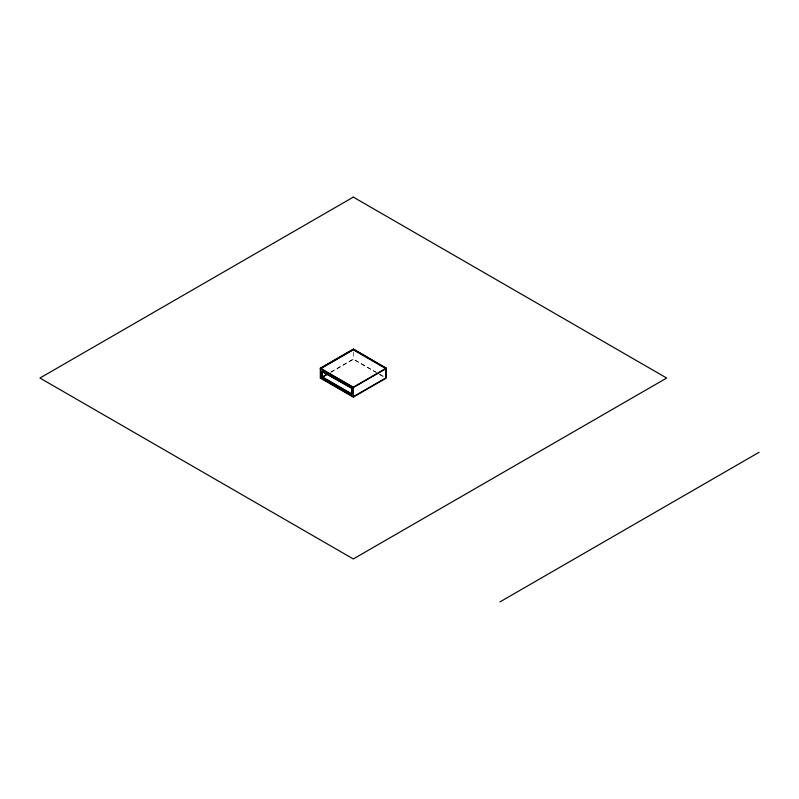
<?xml version="1.0" encoding="UTF-8"?>
<svg xmlns="http://www.w3.org/2000/svg" width="799" height="799" viewBox="0 0 799 799"><rect width="100%" height="100%" fill="white"/><g stroke="black" fill="none" stroke-linecap="round" stroke-linejoin="round"><path stroke-width="0.6" stroke-dasharray="4 3" d="M330.976 371.895L353.318 358.991L375.66 371.895M330.686 372.434L353.318 359.37L378.107 373.682M379.924 374.351L384.179 376.808M379.185 374.302L385.647 378.037M353.318 352.229L353.318 359.37"/><path stroke-width="1.2" d="M320.329 368.129L353.318 349.093L386.307 368.129L386.307 378.037L353.318 397.083L320.329 378.037L320.329 368.129L353.318 387.175L386.307 368.129M353.318 349.473L320.329 368.519L353.318 387.555L386.307 368.519L353.318 349.093M321.987 371.375L351.999 388.324L351.67 394.227L321.987 377.088L321.987 371.375L351.999 388.324M320.329 378.037L326.721 374.351M320.988 378.037L353.318 396.704L385.647 378.037L385.647 368.519L353.318 349.852L320.988 368.519L320.988 378.037L327.46 374.302M499.974 601.887L759.05 452.314M351.999 394.037L322.317 376.898L322.317 371.185M353.318 387.175L353.318 397.083M351.67 388.514L351.67 394.227M353.318 197.113L39.95 378.037L353.318 558.96L666.686 378.037L353.318 197.113"/></g></svg>
